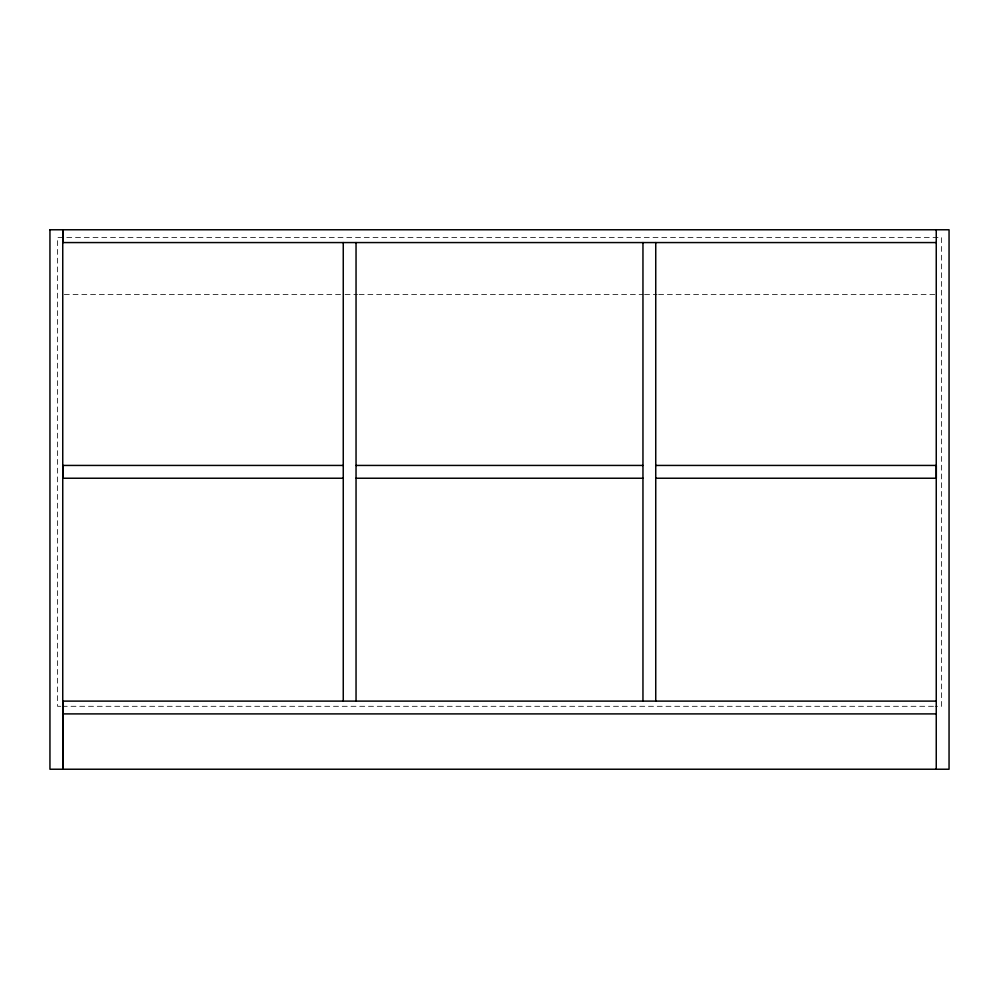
<?xml version="1.0" encoding="UTF-8"?>
<svg xmlns="http://www.w3.org/2000/svg" width="999" height="999" viewBox="0 0 999 999"><rect width="100%" height="100%" fill="white"/><g stroke="black" fill="none" stroke-linecap="round" stroke-linejoin="round"><path stroke-width="0.75" stroke-dasharray="5 3.75" d="M64.311 294.43L343.519 294.43M345.08 294.43L357.555 294.43M359.116 294.43L643.006 294.43M644.567 294.43L657.042 294.43M658.603 294.43L934.689 294.43M60.677 706.293L57.555 706.293L57.555 237.375L941.445 237.375L941.445 706.293L935.201 706.293M62.238 706.293L933.653 706.293"/><path stroke-width="1.5" d="M936.25 242.57L62.75 242.57L62.75 229.77L62.75 769.23L62.75 701.111L936.25 701.111M343.256 465.434L62.75 465.434L62.75 478.234L343.256 478.234M356.044 465.434L642.956 465.434M655.819 465.434L936.325 465.434L936.325 478.234L655.819 478.234M356.044 478.234L642.956 478.234M62.75 713.898L936.25 713.898M936.25 229.77L936.25 769.23M655.744 242.57L655.744 701.111M642.956 242.57L642.956 701.111M356.044 242.57L356.044 701.111M343.256 242.57L343.256 701.111M49.95 229.77L49.95 769.23L949.05 769.23L949.05 229.77L49.95 229.77"/></g></svg>
